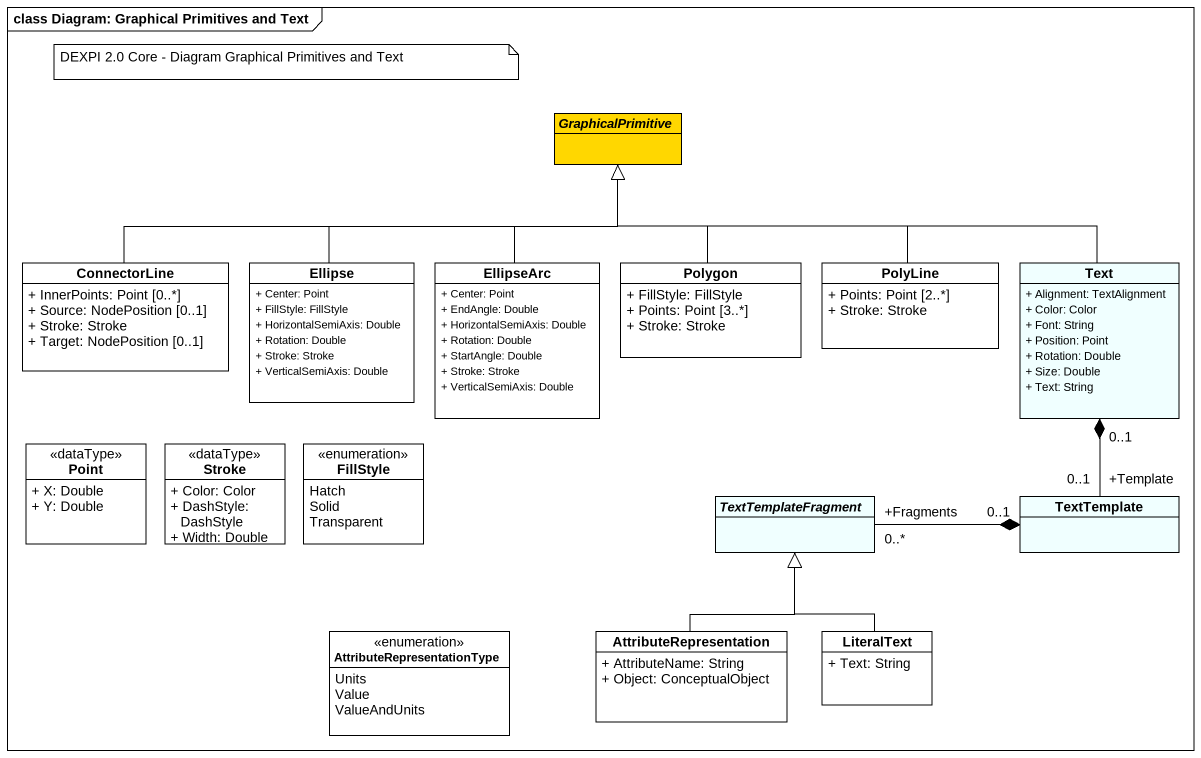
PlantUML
@startuml
mainframe class Diagram: Graphical Primitives and Text
hide circle
hide empty members
skinparam classAttributeIconSize 0
abstract class GraphicalPrimitive #FFD700
class ConnectorLine {
  + InnerPoints: Point [0..*]
  + Source: NodePosition [0..1]
  + Stroke: Stroke
  + Target: NodePosition [0..1]
}
class Ellipse {
  + Center: Point
  + FillStyle: FillStyle
  + HorizontalSemiAxis: Double
  + Rotation: Double
  + Stroke: Stroke
  + VerticalSemiAxis: Double
}
class EllipseArc {
  + Center: Point
  + EndAngle: Double
  + HorizontalSemiAxis: Double
  + Rotation: Double
  + StartAngle: Double
  + Stroke: Stroke
  + VerticalSemiAxis: Double
}
class Polygon {
  + FillStyle: FillStyle
  + Points: Point [3..*]
  + Stroke: Stroke
}
class PolyLine {
  + Points: Point [2..*]
  + Stroke: Stroke
}
class Text #F0FFFF {
  + Alignment: TextAlignment
  + Color: Color
  + Font: String
  + Position: Point
  + Rotation: Double
  + Size: Double
  + Text: String
}
class Point <<dataType>> {
  + X: Double
  + Y: Double
}
class Stroke <<dataType>> {
  + Color: Color
  + DashStyle: DashStyle
  + Width: Double
}
enum FillStyle {
  Hatch
  Solid
  Transparent
}
abstract class TextTemplateFragment #F0FFFF
class TextTemplate #F0FFFF
enum AttributeRepresentationType {
  Units
  Value
  ValueAndUnits
}
class AttributeRepresentation {
  + AttributeName: String
  + Object: ConceptualObject
}
class LiteralText {
  + Text: String
}
ConnectorLine -right-|> GraphicalPrimitive
Ellipse -up-|> GraphicalPrimitive
EllipseArc -up-|> GraphicalPrimitive
Polygon -up-|> GraphicalPrimitive
PolyLine -left-|> GraphicalPrimitive
Text -left-|> GraphicalPrimitive
Text "0..1" *-- "+Template\n0..1" TextTemplate
TextTemplate "0..1" *-left- "+Fragments\n0..*" TextTemplateFragment
AttributeRepresentation -up-|> TextTemplateFragment
LiteralText -up-|> TextTemplateFragment
note as N1
  DEXPI 2.0 Core - Diagram Graphical Primitives and Text
end note
@enduml
